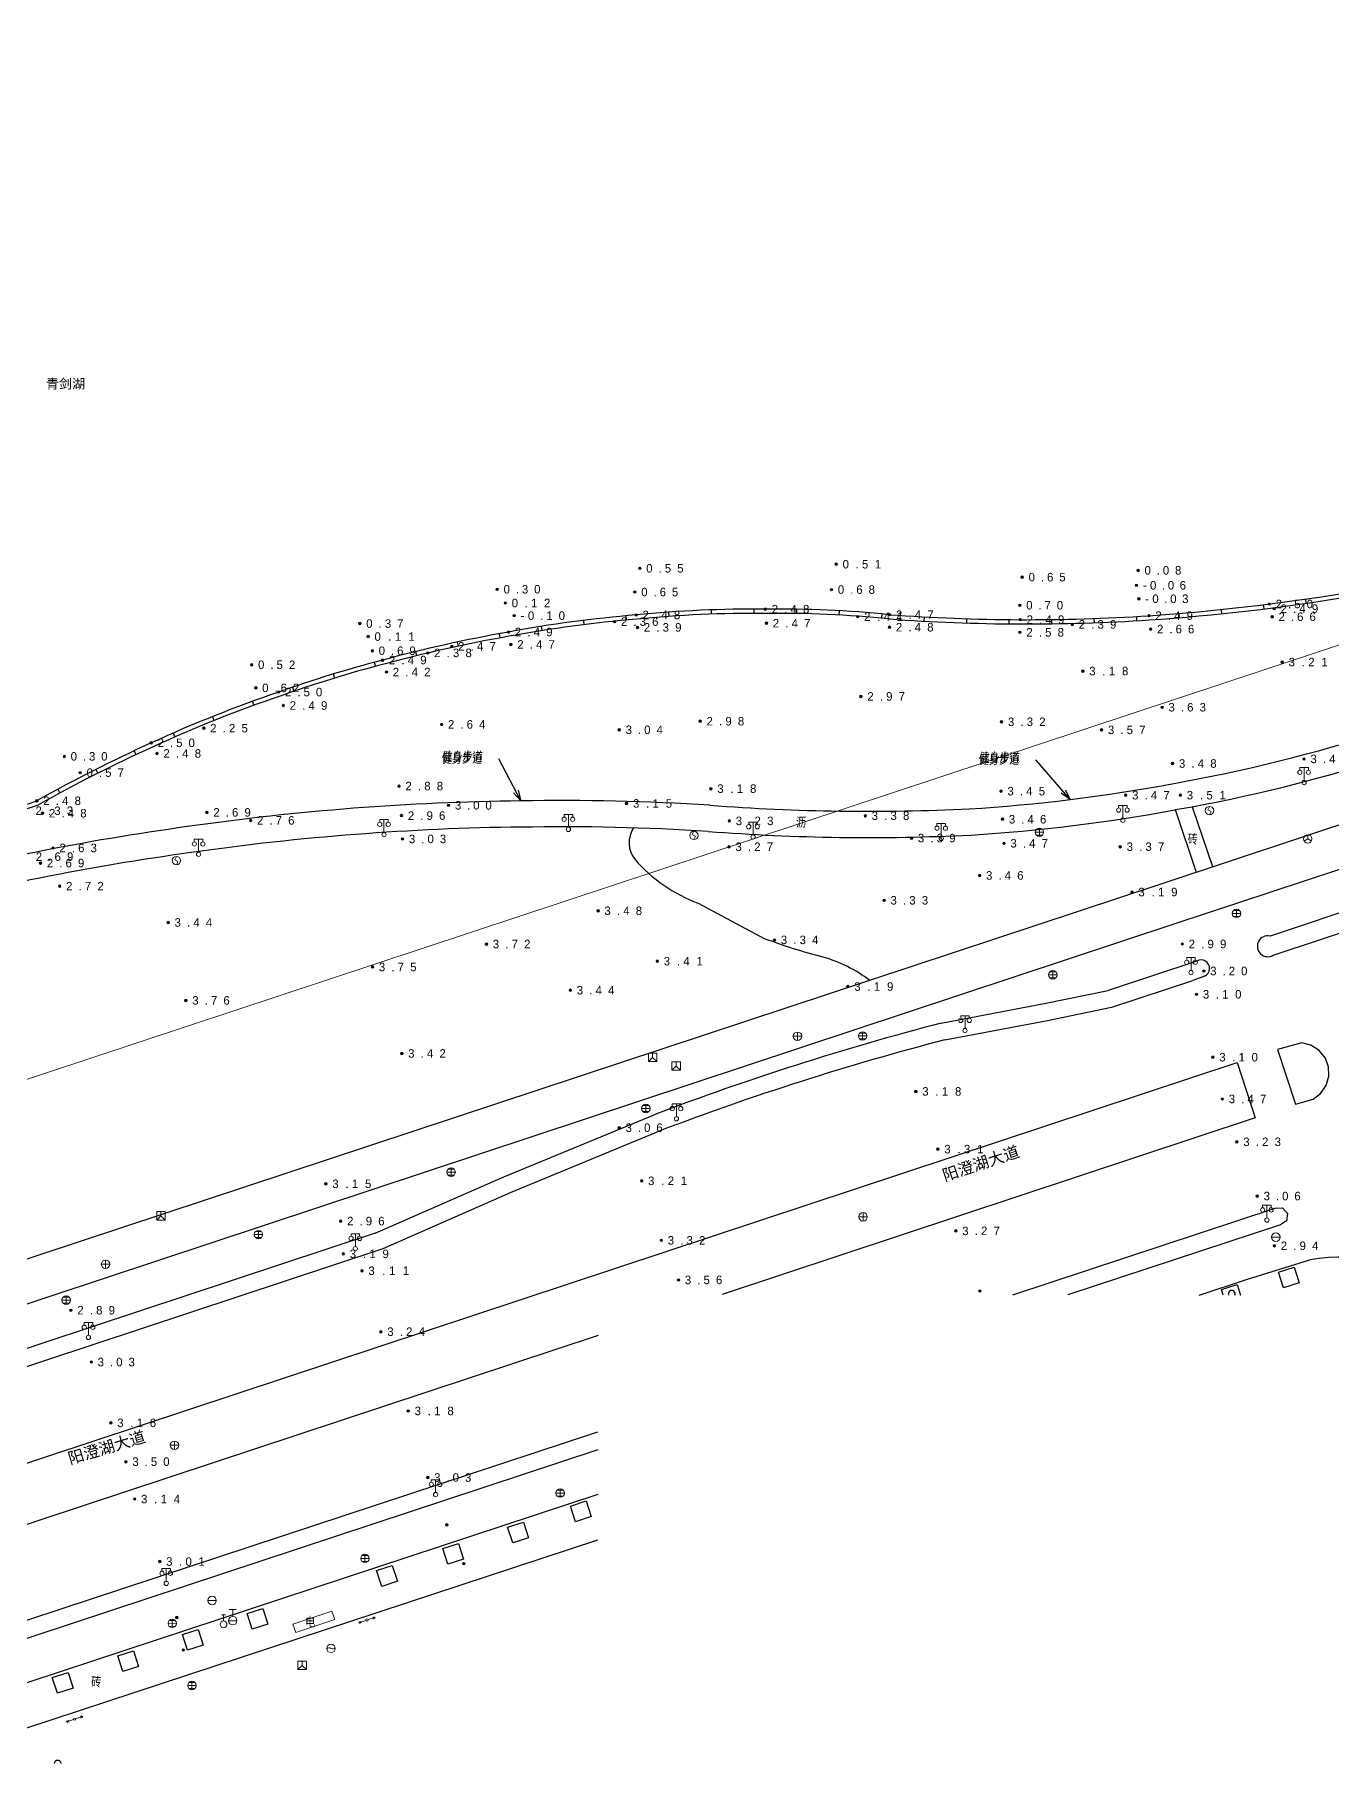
# Model space of a CAD drawing. Header units: metres. Extents: x 342272 to 345188, y 671156 to 672490.
# Drawn here: x 343810.1 to 343962.3, y 671226.1 to 671429.2 of the extents above; entities that cross this region are included whole.
import ezdxf

# ---------------------------------------------------------------- set-up
doc = ezdxf.new("R2010")
doc.units = ezdxf.units.M
doc.header["$LTSCALE"] = 0.5
doc.header["$MEASUREMENT"] = 0
doc.layers.add('00-地形', color=251, linetype='Continuous')
doc.layers.add('00-现状标高', color=2, linetype='Continuous', lineweight=0, plot=False)
doc.layers.add('地块线', color=7, linetype='Continuous', lineweight=0, plot=False)
for name, color, linetype, lineweight in [('公共设施纪念物', 8, 'Continuous', 0), ('控制点', 7, 'Continuous', 0), ('通讯及其他管线设施', 252, 'Continuous', 0)]:
    doc.layers.add(name, color=color, linetype=linetype, lineweight=lineweight)
doc.styles.add('中等线体3.5', font='simhei.ttf', dxfattribs={"height": 2.75})
doc.styles.add('左斜等线体4.0', font='', dxfattribs={"height": 2.25})
doc.styles.add('正等线体2.0', font='MCS_Chinese1.shx', dxfattribs={"height": 2, "bigfont": 'MCS_Chinese1big.shx'})
doc.styles.add('正等线体2.4', font='MCS_Chinese1.shx', dxfattribs={"height": 2.4, "bigfont": 'MCS_Chinese1big.shx'})
doc.styles.add('细等线体2.5', font='MCS_Chinese1.shx', dxfattribs={"height": 2.5, "bigfont": 'MCS_Chinese1big.shx'})
doc.styles.get('左斜等线体4.0').set_extended_font_data('黑体', italic=True)

# ---------------------------------------------------------------- blocks, each defined once
blk = doc.blocks.new('174201')
at = {"layer": '通讯及其他管线设施', "linetype": 'Continuous', "lineweight": 0}
for p, q in [((-1, 0), (1, 0)), ((-0.7, 0.7), (0.7, 0.7)), ((0, -1), (0, 1)), ((-0.7, -0.7), (0.7, -0.7))]:
    blk.add_line(p, q, dxfattribs=at)
blk.add_circle((0, 0), 1, dxfattribs=at)
blk = doc.blocks.new('155210_1')
at = {"layer": '公共设施纪念物', "lineweight": 0}
for p, q in [((-1, 2.9), (-1, 3.5)), ((-1, 3.5), (1, 3.5)), ((0, 0.5), (0, 3.5)), ((1, 3.5), (1, 2.9))]:
    blk.add_line(p, q, dxfattribs=at)
for centre in [(-1, 2.4), (0, 0), (1, 2.4)]:
    blk.add_circle(centre, 0.5, dxfattribs=at)
blk = doc.blocks.new('174400')
at = {"layer": '通讯及其他管线设施', "lineweight": 0}
blk.add_circle((0, 0), 1, dxfattribs=at)
for centre, start, end in [((-0.43, -0.55), 52.0967, 144.3058), ((0.43, 0.55), 232.0967, 324.3058)]:
    blk.add_arc(centre, 0.694, start, end, dxfattribs=at)
blk = doc.blocks.new('174700')
at = {"layer": '通讯及其他管线设施', "linetype": 'Continuous', "lineweight": 0}
for p, q in [((0, 1), (-0.38, 0.18)), ((-0.38, 0.18), (0.38, -0.18)), ((0, -1), (0.38, -0.18))]:
    blk.add_line(p, q, dxfattribs=at)
blk.add_circle((0, 0), 1, dxfattribs=at)
blk = doc.blocks.new('174601')
at = {"layer": '通讯及其他管线设施', "lineweight": 0}
for q in [(-0.87, -0.5), (0, 1), (0.87, -0.5)]:
    blk.add_line((0, 0), q, dxfattribs=at)
blk.add_circle((0, 0), 1, dxfattribs=at)
blk = doc.blocks.new('175200')
at = {"layer": '通讯及其他管线设施', "lineweight": 0}
for p, q in [((-1, 0), (1, 0)), ((-0.8, 2.6), (0.8, 2.6)), ((0, 1), (0, 2.6))]:
    blk.add_line(p, q, dxfattribs=at)
blk.add_circle((0, 0), 1, dxfattribs=at)
blk = doc.blocks.new('174100')
at = {"layer": '通讯及其他管线设施', "lineweight": 0}
blk.add_line((-1, 0), (1, 0), dxfattribs=at)
blk.add_circle((0, 0), 1, dxfattribs=at)
blk = doc.blocks.new('175300')
at = {"layer": '通讯及其他管线设施', "lineweight": 0}
for p, q in [((-0.5, 2.2), (0.5, 2.2)), ((0, 0.8), (0, 2.2))]:
    blk.add_line(p, q, dxfattribs=at)
blk.add_circle((0, 0), 0.8, dxfattribs=at)
blk = doc.blocks.new('174200')
at = {"layer": '通讯及其他管线设施', "lineweight": 0}
for p, q in [((-1, 0), (1, 0)), ((0, 1), (0, -1))]:
    blk.add_line(p, q, dxfattribs=at)
blk.add_circle((0, 0), 1, dxfattribs=at)
blk = doc.blocks.new('174602')
at = {"layer": '通讯及其他管线设施', "lineweight": 0}
for p, q in [((-1, 1), (-1, -1)), ((1, 1), (-1, 1)), ((-1, -1), (0, 0)), ((0, 0), (0, 1)), ((0, 0), (1, -1)), ((1, -1), (1, 1)), ((-1, -1), (1, -1))]:
    blk.add_line(p, q, dxfattribs=at)
blk = doc.blocks.new('213400_1')
at = {"layer": '00-现状标高', "linetype": 'Continuous', "lineweight": 0}
h = blk.add_hatch(color=256, dxfattribs=at)
edge = h.paths.add_edge_path()
edge.add_arc((0, 0), 0.3, 0, 360)
blk.add_circle((0, 0), 0.3, dxfattribs=at)

msp = doc.modelspace()

# ---------------------------------------------------------------- hatches: boundary and pattern name
at = {"layer": '00-现状标高', "lineweight": 0}
h = msp.add_hatch(color=256, dxfattribs=at)
edge = h.paths.add_edge_path()
edge.add_arc((343858.45, 671254.15), 0.15, 0, 360)
h = msp.add_hatch(color=256, dxfattribs=at)
edge = h.paths.add_edge_path()
edge.add_arc((343860.45, 671249.59), 0.15, 0, 360)
h = msp.add_hatch(color=256, dxfattribs=at)
edge = h.paths.add_edge_path()
edge.add_arc((343826.76, 671243.26), 0.15, 0, 360)
h = msp.add_hatch(color=256, dxfattribs=at)
edge = h.paths.add_edge_path()
edge.add_arc((343827.52, 671239.44), 0.15, 0, 360)

# ---------------------------------------------------------------- linework, layer by layer
at = {"layer": '00-地形', "lineweight": -3}
for p, q in [((344243.75, 671429.2), (343942.43, 671329.45)), ((344198.07, 671408.78), (343943.95, 671324.73)), ((343959.28, 671362.88), (343959.35, 671362.39)), ((343879.49, 671360.92), (343879.53, 671360.42)), ((343880.69, 671361.02), (343880.68, 671361.02)), ((343884.48, 671361.35), (343884.52, 671360.85)), ((343889.49, 671361.62), (343889.51, 671361.12)), ((343894.51, 671361.71), (343894.51, 671361.21)), ((343895.86, 671361.7), (343895.85, 671361.7)), ((343899.51, 671361.7), (343899.51, 671361.2)), ((343904.53, 671361.53), (343904.5, 671361.03)), ((343909.54, 671361.15), (343909.49, 671360.65)), ((343910.44, 671361.06), (343910.43, 671361.06)), ((343914.5, 671360.8), (343914.48, 671360.3)), ((343939.43, 671360.85), (343939.46, 671360.35)), ((343940.91, 671360.94), (343940.91, 671360.94)), ((343944.41, 671361.2), (343944.45, 671360.7)), ((343949.38, 671361.66), (343949.43, 671361.16)), ((343954.33, 671362.22), (343954.4, 671361.73)), ((343864.6, 671358.82), (343864.69, 671358.33)), ((343865.7, 671359.02), (343865.69, 671359.02)), ((343869.54, 671359.67), (343869.61, 671359.18)), ((343874.5, 671360.38), (343874.56, 671359.88)), ((343919.49, 671360.58), (343919.47, 671360.08)), ((343924.47, 671360.48), (343924.47, 671359.98)), ((343929.46, 671360.49), (343929.47, 671359.99)), ((343934.45, 671360.61), (343934.47, 671360.11)), ((343854.79, 671356.72), (343854.91, 671356.24)), ((343859.68, 671357.84), (343859.78, 671357.35)), ((343849.94, 671355.47), (343850.07, 671354.98)), ((343850.92, 671355.73), (343850.92, 671355.72)), ((343845.11, 671354.09), (343845.26, 671353.61)), ((343835.62, 671350.88), (343835.79, 671350.41)), ((343838.72, 671351.97), (343838.71, 671351.97)), ((343840.34, 671352.54), (343840.5, 671352.07)), ((343830.93, 671349.09), (343831.12, 671348.62)), ((343826.31, 671347.14), (343826.51, 671346.69)), ((343821.75, 671345.07), (343821.96, 671344.61)), ((343823.75, 671346), (343823.75, 671346)), ((343817.24, 671342.87), (343817.46, 671342.42)), ((343867.14, 671339.18), (343864.57, 671344.12)), ((343931.65, 671339.34), (343927.63, 671344.01)), ((343812.79, 671340.55), (343813.03, 671340.11)), ((343866.84, 671340.44), (343867.14, 671339.18)), ((343931.07, 671340.49), (343931.65, 671339.34)), ((343943.4, 671341.15), (343943.41, 671341.15)), ((343943.41, 671341.15), (343943.42, 671341.15)), ((343810.32, 671339.19), (343810.25, 671339.16)), ((343867.14, 671339.18), (343866.28, 671340.15)), ((343867.14, 671339.18), (343867.14, 671339.18)), ((343867.14, 671339.18), (343867.14, 671339.18)), ((343889.36, 671338.67), (343889.38, 671338.67)), ((343889.38, 671338.67), (343889.4, 671338.67)), ((343931.65, 671339.34), (343930.6, 671340.09)), ((343943.99, 671338.18), (343946, 671338.49)), ((343946, 671338.49), (343948.36, 671331.46)), ((343919.81, 671338.25), (343919.82, 671338.25)), ((343919.82, 671338.25), (343919.82, 671338.25)), ((343943.96, 671338.12), (343943.96, 671338.12)), ((343943.96, 671338.12), (343943.96, 671338.12)), ((343943.99, 671338.18), (343946.44, 671330.83)), ((343996.66, 671337.18), (343955.13, 671323.31)), ((343827.99, 671336.16), (343827.99, 671336.16)), ((343827.99, 671336.16), (343827.99, 671336.16)), ((343827.99, 671336.16), (343827.99, 671336.16)), ((343867.18, 671336.1), (343867.18, 671336.1)), ((343867.18, 671336.1), (343867.19, 671336.1)), ((343889.16, 671335.6), (343889.16, 671335.6)), ((343889.16, 671335.6), (343889.16, 671335.6)), ((343919.98, 671335.18), (343919.98, 671335.18)), ((343919.98, 671335.18), (343919.99, 671335.18)), ((343955.5, 671321.06), (343997.73, 671335.14)), ((343828.41, 671333.11), (343828.42, 671333.11)), ((343828.42, 671333.11), (343828.42, 671333.11)), ((343942.43, 671329.45), (343777.48, 671274.89)), ((343887.96, 671327.17), (343895.71, 671323.03)), ((343943.95, 671324.73), (343779.55, 671270.3)), ((343946.53, 671320.36), (343936.11, 671316.9)), ((343936.57, 671314.95), (343946.07, 671318.1)), ((343947.45, 671318.61), (343946.07, 671318.1)), ((343928.62, 671315.37), (343936.11, 671316.9)), ((343916.52, 671313.08), (343928.62, 671315.37)), ((343929.01, 671313.4), (343936.51, 671314.94)), ((343916.96, 671311.13), (343929.01, 671313.4)), ((343958.87, 671310.75), (343956.02, 671309.99)), ((343956.02, 671309.99), (343958.11, 671303.55)), ((343959.93, 671310.49), (343958.87, 671310.75)), ((343960.91, 671309.87), (343959.93, 671310.49)), ((343792.96, 671256.06), (343951.26, 671308.44)), ((343951.26, 671308.44), (343953.4, 671301.95)), ((343961.63, 671308.97), (343960.91, 671309.87)), ((343962.01, 671307.95), (343961.63, 671308.97)), ((343962.05, 671306.85), (343962.01, 671307.95)), ((343961.73, 671305.75), (343962.05, 671306.85)), ((343958.11, 671303.55), (343960.18, 671304.15)), ((343960.18, 671304.15), (343961.06, 671304.8)), ((343961.06, 671304.8), (343961.73, 671305.75)), ((343865.16, 671295.01), (343882.81, 671302.32)), ((343953.4, 671301.95), (343890.79, 671281.22)), ((343865.95, 671293.17), (343883.55, 671300.46)), ((343850.04, 671288.4), (343865.16, 671295.01)), ((343850.97, 671286.6), (343865.95, 671293.17)), ((343924.92, 671281.16), (343955.73, 671291.33)), ((343955.73, 671291.33), (343956.6, 671291.37)), ((343957.08, 671289.87), (343956.36, 671289.39)), ((343956.6, 671291.37), (343957.19, 671290.73)), ((343957.19, 671290.73), (343957.08, 671289.87)), ((343850.04, 671288.4), (343781.84, 671265.81)), ((343956.36, 671289.39), (343931.38, 671281.15)), ((343781.93, 671263.74), (343850.97, 671286.6)), ((343952.48, 671283.01), (343959.81, 671285.26)), ((343956.11, 671283.81), (343957.95, 671284.41)), ((343956.7, 671281.97), (343956.11, 671283.81)), ((343957.95, 671284.41), (343958.55, 671282.56)), ((343946.82, 671281.12), (343952.48, 671283.01)), ((343949.42, 671281.8), (343951.27, 671282.39)), ((343949.64, 671281.12), (343949.42, 671281.8)), ((343951.27, 671282.39), (343951.68, 671281.11)), ((343958.55, 671282.56), (343956.7, 671281.97)), ((343876.22, 671276.4), (343794.17, 671249.24)), ((343779.29, 671233.09), (343876.2, 671265.08)), ((343876.2, 671262.94), (343779.85, 671231.13)), ((343876.19, 671257.71), (343781.2, 671226.39)), ((343872.98, 671256.36), (343874.83, 671256.96)), ((343873.57, 671254.51), (343872.98, 671256.36)), ((343875.42, 671255.11), (343873.57, 671254.51)), ((343874.83, 671256.96), (343875.42, 671255.11)), ((343865.6, 671253.89), (343867.45, 671254.48)), ((343866.2, 671252.04), (343865.6, 671253.89)), ((343867.45, 671254.48), (343868.05, 671252.63)), ((343796.52, 671226.15), (343876.18, 671252.38)), ((343857.99, 671251.36), (343859.84, 671251.95)), ((343858.59, 671249.51), (343857.99, 671251.36)), ((343859.84, 671251.95), (343860.43, 671250.1)), ((343868.05, 671252.63), (343866.2, 671252.04)), ((343850.22, 671248.77), (343852.06, 671249.37)), ((343852.06, 671249.37), (343852.66, 671247.52)), ((343860.43, 671250.1), (343858.59, 671249.51)), ((343850.81, 671246.92), (343850.22, 671248.77)), ((343852.66, 671247.52), (343850.81, 671246.92)), ((343835.01, 671243.74), (343836.86, 671244.33)), ((343835.61, 671241.89), (343835.01, 671243.74)), ((343836.86, 671244.33), (343837.45, 671242.49)), ((343827.41, 671241.27), (343829.26, 671241.87)), ((343828.01, 671239.43), (343827.41, 671241.27)), ((343829.26, 671241.87), (343829.86, 671240.02)), ((343837.45, 671242.49), (343835.61, 671241.89)), ((343819.82, 671238.76), (343821.67, 671239.36)), ((343821.67, 671239.36), (343822.27, 671237.51)), ((343829.86, 671240.02), (343828.01, 671239.43)), ((343820.42, 671236.92), (343819.82, 671238.76)), ((343822.27, 671237.51), (343820.42, 671236.92)), ((343812.13, 671236.21), (343813.98, 671236.81)), ((343812.73, 671234.36), (343812.13, 671236.21)), ((343814.58, 671234.96), (343812.73, 671234.36)), ((343813.98, 671236.81), (343814.58, 671234.96))]:
    msp.add_line(p, q, dxfattribs=at)
for centre, radius, start, end in [((343924.39, 671604.37), 243.99, 273.8812, 279.3588), ((343924.39, 671604.37), 244.49, 273.8812, 279.3588), ((343893.75, 671206.46), 155.12, 94.8284, 100.4186), ((343894.53, 671221.62), 140.09, 89.4559, 95.6748), ((343894.53, 671221.62), 139.59, 89.4559, 95.6748), ((343897.67, 671237.71), 124, 84.0859, 90.8376), ((343897.67, 671237.71), 123.5, 84.0859, 90.8376), ((343926.54, 671582.3), 221.83, 265.8347, 273.7145), ((343895.32, 671191.2), 170.41, 100.0089, 105.1024), ((343893.75, 671206.46), 154.62, 94.8284, 100.4186), ((343926.54, 671582.3), 222.33, 265.8347, 273.7145), ((343895.32, 671191.2), 169.91, 100.0089, 105.1024), ((343909.44, 671532.74), 194.57, 280.0592, 295.4819), ((343887.11, 671216.47), 143.88, 104.5678, 109.6576), ((343887.11, 671216.47), 143.38, 104.5678, 109.6576), ((343909.44, 671532.74), 197.65, 280.6608, 294.8824), ((343889.1, 671204.02), 156.29, 108.8048, 114.7134), ((343889.1, 671204.02), 155.79, 108.8048, 114.7134), ((343900.47, 671177.72), 184.94, 114.5083, 119.1982), ((343900.47, 671177.72), 184.44, 114.5083, 119.1982), ((343907.78, 671533.59), 195.71, 273.5273, 280.4874), ((343802.84, 671359.1), 21.76, 250.0284, 290.5998), ((343802.84, 671359.1), 21.26, 250.0284, 290.5998), ((343870.8, 671036.62), 302.59, 90.6944, 98.1345), ((343872.03, 671067.98), 271.24, 86.3366, 91.0331), ((343907.94, 671580.34), 242.38, 265.6112, 272.8074), ((343907.78, 671533.6), 198.8, 273.5218, 280.487), ((343868.72, 671040.2), 298.75, 97.8362, 104.8063), ((343870.8, 671036.62), 299.51, 90.6929, 98.1357), ((343872.03, 671067.97), 268.17, 86.3373, 91.0346), ((343882.97, 671334.27), 3.11, 145.8362, 219.2), ((343907.94, 671580.34), 245.46, 265.6118, 272.8106), ((343868.72, 671040.2), 295.67, 97.8349, 104.8101), ((343894.34, 671344.26), 18.24, 220.9603, 249.5328), ((343921.88, 671393.56), 75.22, 249.6444, 255.1569), ((343954.87, 671322.11), 1.23, 77.8131, 300.9043), ((343897.91, 671304.5), 17.01, 53.0904, 73.956), ((343947.04, 671319.51), 0.988, 294.2913, 120.8662), ((343998.78, 670997.21), 326.41, 104.5975, 110.8116), ((343998.78, 670997.21), 324.4, 104.6096, 110.8064), ((343963.51, 671265.47), 20.13, 50.7881, 100.5938), ((343950.63, 671281.28), 0.4, 335.2527, 204.5401), ((343812.76, 671226.08), 0.4, 5.4198, 174.373)]:
    msp.add_arc(centre, radius, start, end, dxfattribs=at)
at = {"layer": '00-现状标高', "lineweight": 0}
for centre in [(343858.45, 671254.15), (343860.45, 671249.59), (343826.76, 671243.26), (343827.52, 671239.44)]:
    msp.add_circle(centre, 0.15, dxfattribs=at)
at = {"layer": '地块线', "lineweight": 0}
msp.add_line((343776.94, 671295.82), (343966.51, 671358.56), dxfattribs=at)
at = {"layer": '通讯及其他管线设施', "lineweight": 0}
for p, q in [((343871.26, 671257.88), (343872.26, 671257.88)), ((343871.41, 671258.23), (343872.11, 671258.23)), ((343871.41, 671257.53), (343872.11, 671257.53)), ((343871.76, 671257.38), (343871.76, 671258.38)), ((343848.35, 671250.21), (343849.35, 671250.21)), ((343848.5, 671250.56), (343849.2, 671250.56)), ((343848.5, 671249.86), (343849.2, 671249.86)), ((343848.85, 671249.71), (343848.85, 671250.71)), ((343830.39, 671245.25), (343831.39, 671245.25)), ((343825.87, 671242.93), (343826.57, 671242.92)), ((343826.22, 671242.07), (343826.22, 671243.07)), ((343848.96, 671242.93), (343848.13, 671242.64)), ((343849.19, 671243.01), (343850.03, 671243.28)), ((343849.72, 671243.31), (343849.88, 671243.23)), ((343849.88, 671243.23), (343849.8, 671243.07)), ((343849.87, 671243.36), (343850.03, 671243.28)), ((343850.03, 671243.28), (343849.95, 671243.12)), ((343825.72, 671242.58), (343826.72, 671242.57)), ((343825.87, 671242.23), (343826.57, 671242.22)), ((343848.13, 671242.64), (343848.21, 671242.8)), ((343848.29, 671242.57), (343848.13, 671242.64)), ((343848.27, 671242.69), (343848.35, 671242.85)), ((343848.43, 671242.62), (343848.27, 671242.69)), ((343828.03, 671235.28), (343829.03, 671235.28)), ((343828.18, 671235.63), (343828.88, 671235.63)), ((343828.18, 671234.93), (343828.88, 671234.93)), ((343828.53, 671234.78), (343828.53, 671235.78)), ((343814.63, 671231.29), (343813.8, 671231.02)), ((343813.8, 671231.02), (343813.88, 671231.17)), ((343813.96, 671230.94), (343813.8, 671231.02)), ((343813.95, 671231.06), (343814.03, 671231.22)), ((343814.11, 671230.98), (343813.95, 671231.06)), ((343814.87, 671231.37), (343815.7, 671231.65)), ((343815.39, 671231.68), (343815.55, 671231.6)), ((343815.55, 671231.6), (343815.47, 671231.45)), ((343815.54, 671231.73), (343815.7, 671231.65)), ((343815.7, 671231.65), (343815.62, 671231.49))]:
    msp.add_line(p, q, dxfattribs=at)
at = {"layer": '通讯及其他管线设施', "lineweight": 0, "flags": 128}
msp.add_lwpolyline([(343840.39, 671242.49), (343844.97, 671244.01), (343845.3, 671243.02), (343840.72, 671241.49), (343840.39, 671242.49)], dxfattribs=at)
at = {"layer": '通讯及其他管线设施', "lineweight": 0}
for centre, radius in [((343871.76, 671257.88), 0.5), ((343848.85, 671250.21), 0.5), ((343830.89, 671245.25), 0.5), ((343826.22, 671242.57), 0.5), ((343849.08, 671242.97), 0.125), ((343828.53, 671235.28), 0.5), ((343814.75, 671231.33), 0.125)]:
    msp.add_circle(centre, radius, dxfattribs=at)

# ---------------------------------------------------------------- block references
at = {"layer": '00-现状标高', "lineweight": 0, "xscale": 0.5, "yscale": 0.5, "zscale": 0.5}
for p in [(343904.19, 671366.98), (343881.13, 671366.5), (343926.03, 671365.46), (343939.64, 671366.26), (343864.38, 671364.04), (343880.54, 671363.72), (343903.63, 671364), (343939.45, 671364.51), (343939.72, 671362.93), (343865.33, 671362.43), (343866.37, 671360.94), (343880.69, 671361.02), (343895.86, 671361.7), (343906.71, 671360.83), (343910.45, 671361.06), (343925.75, 671362.16), (343940.91, 671360.94), (343955.05, 671362.31), (343955.38, 671360.81), (343955.61, 671361.76), (343848.25, 671360.02), (343865.7, 671359.02), (343878.16, 671360.24), (343880.85, 671359.56), (343895.99, 671360.06), (343910.44, 671359.58), (343925.76, 671358.99), (343925.8, 671360.47), (343931.91, 671359.91), (343941.11, 671359.36), (343849.22, 671358.49), (343849.71, 671356.81), (343856.22, 671356.56), (343859.04, 671357.34), (343865.98, 671357.56), (343835.54, 671355.17), (343850.91, 671355.72), (343956.56, 671355.49), (343836.03, 671352.46), (343851.37, 671354.32), (343933.15, 671354.43), (343838.71, 671351.97), (343907.09, 671351.45), (343839.26, 671350.38), (343888.21, 671348.54), (343923.6, 671348.47), (343942.45, 671350.18), (343829.92, 671347.72), (343857.85, 671348.16), (343878.71, 671347.53), (343935.34, 671347.52), (343813.54, 671344.41), (343823.75, 671346), (343824.43, 671344.75), (343815.41, 671342.5), (343943.68, 671343.57), (343959.12, 671344.11), (343852.85, 671340.92), (343889.47, 671340.61), (343923.54, 671340.33), (343810.32, 671339.19), (343858.66, 671338.66), (343879.57, 671338.88), (343938.18, 671339.85), (343944.6, 671339.85), (343810.99, 671337.73), (343830.29, 671337.83), (343835.42, 671336.89), (343853.14, 671337.46), (343891.64, 671336.83), (343907.6, 671337.44), (343923.71, 671337.03), (343853.26, 671334.71), (343913.03, 671334.81), (343923.89, 671334.2), (343812.22, 671333.65), (343891.6, 671333.79), (343937.54, 671333.8), (343810.74, 671331.88), (343921.03, 671330.42), (343813, 671329.18), (343938.92, 671328.47), (343876.22, 671326.27), (343909.81, 671327.5), (343825.74, 671324.9), (343863.11, 671322.36), (343896.93, 671322.85), (343944.83, 671322.37), (343883.18, 671320.35), (343849.73, 671319.68), (343947.35, 671319.2), (343872.97, 671316.94), (343905.56, 671317.37), (343946.49, 671316.46), (343827.82, 671315.74), (343853.17, 671309.51), (343948.42, 671309.07), (343913.54, 671305.05), (343949.53, 671304.17), (343878.71, 671300.79), (343916.13, 671298.27), (343951.24, 671299.13), (343844.26, 671294.2), (343881.34, 671294.56), (343953.63, 671292.76), (343846, 671289.82), (343883.65, 671287.57), (343918.23, 671288.67), (343846.31, 671285.97), (343955.64, 671286.92), (343848.5, 671283.99), (343885.66, 671282.91), (343921.04, 671281.62), (343814.32, 671279.35), (343850.72, 671276.83), (343816.71, 671273.27), (343853.93, 671267.52), (343819.01, 671266.12), (343820.78, 671261.56), (343856.22, 671259.7), (343821.8, 671257.18), (343824.75, 671249.84)]:
    msp.add_blockref('213400_1', p, dxfattribs=at)
at = {"layer": '公共设施纪念物', "lineweight": 0, "xscale": 0.5, "yscale": 0.5, "zscale": 0.5}
for p in [(343959.13, 671341.34), (343937.85, 671336.91), (343851.08, 671335.23), (343872.74, 671335.83), (343894.42, 671334.95), (343916.52, 671334.78), (343829.31, 671332.92), (343945.85, 671319.02), (343919.31, 671312.2), (343885.43, 671301.84), (343954.76, 671289.94), (343847.72, 671286.59), (343816.38, 671276.16), (343857.14, 671257.7), (343825.51, 671247.26)]:
    msp.add_blockref('155210_1', p, dxfattribs=at)
at = {"layer": '通讯及其他管线设施', "lineweight": 0, "xscale": 0.5, "yscale": 0.5, "zscale": 0.5}
for name, p in [('174700', (343948.03, 671338.04)), ('174700', (343887.48, 671335.13)), ('174201', (343928.04, 671335.5)), ('174601', (343959.55, 671334.71)), ('174700', (343826.7, 671332.17)), ('174201', (343951.2, 671325.97)), ('174201', (343929.63, 671318.76)), ('174200', (343899.63, 671311.53)), ('174201', (343907.29, 671311.57)), ('174602', (343882.63, 671309.06)), ('174602', (343885.4, 671308.04)), ('174201', (343881.82, 671303.05)), ('174201', (343858.96, 671295.58)), ('174602', (343824.89, 671290.44)), ('174200', (343907.34, 671290.32)), ('174201', (343836.33, 671288.24)), ('174100', (343955.81, 671287.93)), ('174200', (343818.39, 671284.75)), ('174201', (343813.75, 671280.54)), ('174200', (343826.48, 671263.49)), ('175300', (343832.24, 671242.46)), ('175200', (343833.32, 671242.89)), ('174400', (343844.86, 671239.64)), ('174602', (343841.47, 671237.64))]:
    msp.add_blockref(name, p, dxfattribs=at)

# ---------------------------------------------------------------- texts
at = {"layer": '00-地形', "lineweight": -3, "style": '左斜等线体4.0', "oblique": 345}
msp.add_text('青剑湖', height=1.125, dxfattribs=at).set_placement((343811.38, 671387.62))
at = {"layer": '00-地形', "lineweight": -3, "style": '细等线体2.5'}
for s, p in [('健身步道', (343857.86, 671343.53)), ('健身步道', (343857.95, 671343.73)), ('健身步道', (343920.93, 671343.41)), ('健身步道', (343921.01, 671343.62)), ('沥', (343899.48, 671336.02)), ('砖', (343945.46, 671334.04)), ('电', (343841.82, 671242.09)), ('砖', (343816.7, 671235.05))]:
    msp.add_text(s, height=1.25, dxfattribs=at).set_placement(p)
at = {"layer": '00-地形', "lineweight": -3, "style": '中等线体3.5'}
for rotation, p in [(18.41, (343916.93, 671294.48)), (16.76, (343814.22, 671261.23))]:
    msp.add_text('阳澄湖大道', height=1.375, rotation=rotation, dxfattribs=at).set_placement(p)
at = {"layer": '00-现状标高', "lineweight": 0, "char_height": 1, "attachment_point": 4, "line_spacing_factor": 0.722892, "style": '正等线体2.0'}
for s, insert in [('\\T1.952;0.55', (343881.88, 671366.5)), ('\\T2.037;0.51', (343904.94, 671366.98)), ('\\T1.940;0.65', (343926.78, 671365.46)), ('\\T1.875;-0.06', (343940.2, 671364.5)), ('\\T1.927;0.08', (343940.39, 671366.26)), ('\\T1.927;0.30', (343865.13, 671364.04)), ('\\T2.037;0.12', (343866.08, 671362.42)), ('\\T1.940;0.65', (343881.29, 671363.71)), ('\\T1.940;0.68', (343904.38, 671364)), ('\\T1.884;-0.03', (343940.47, 671362.92)), ('\\T1.952;2.50', (343955.8, 671362.31)), ('\\T1.941;-0.10', (343867.12, 671360.94)), ('\\T1.966;2.36', (343878.91, 671360.24)), ('\\T1.979;2.48', (343881.44, 671361.02)), ('\\T1.979;2.48', (343896.61, 671361.7)), ('\\T2.069;2.41', (343907.46, 671360.83)), ('\\T1.979;2.47', (343911.2, 671361.05)), ('\\T1.927;0.70', (343926.5, 671362.16)), ('\\T1.979;2.49', (343926.55, 671360.47)), ('\\T1.979;2.49', (343941.66, 671360.94)), ('\\T1.952;2.66', (343956.13, 671360.81)), ('\\T1.979;2.49', (343956.36, 671361.76)), ('\\T1.952;0.37', (343849, 671360.01)), ('\\T2.138;0.11', (343849.97, 671358.48)), ('\\T1.979;2.49', (343866.45, 671359.02)), ('\\T1.979;2.39', (343881.6, 671359.56)), ('\\T1.979;2.47', (343896.74, 671360.06)), ('\\T1.979;2.48', (343911.19, 671359.58)), ('\\T1.979;2.58', (343926.51, 671358.98)), ('\\T1.979;2.39', (343932.66, 671359.91)), ('\\T1.952;2.66', (343941.86, 671359.36)), ('\\T1.940;0.69', (343850.46, 671356.81)), ('\\T1.979;2.38', (343856.97, 671356.56)), ('\\T1.979;2.47', (343859.79, 671357.34)), ('\\T1.979;2.47', (343866.73, 671357.56)), ('\\T1.952;0.52', (343836.29, 671355.17)), ('\\T1.979;2.49', (343851.66, 671355.72)), ('\\T1.979;2.42', (343852.12, 671354.32)), ('\\T2.069;3.18', (343933.9, 671354.43)), ('\\T2.069;3.21', (343957.31, 671355.48)), ('\\T1.940;0.62', (343836.78, 671352.45)), ('\\T1.952;2.50', (343839.46, 671351.96)), ('\\T1.979;2.49', (343840.01, 671350.38)), ('\\T1.979;2.97', (343907.84, 671351.45)), ('\\T1.966;3.63', (343943.2, 671350.18)), ('\\T1.966;2.64', (343858.6, 671348.16)), ('\\T1.979;2.98', (343888.96, 671348.54)), ('\\T1.979;3.32', (343924.35, 671348.47)), ('\\T1.952;2.50', (343824.5, 671346)), ('\\T1.979;2.25', (343830.67, 671347.72)), ('\\T1.952;3.04', (343879.46, 671347.53)), ('\\T1.979;3.57', (343936.09, 671347.52)), ('\\T1.927;0.30', (343814.29, 671344.41)), ('\\T1.979;2.48', (343825.18, 671344.75)), ('\\T1.979;3.47', (343959.87, 671344.11)), ('\\T1.952;0.57', (343816.16, 671342.5)), ('\\T1.979;3.48', (343944.43, 671343.57)), ('\\T1.979;2.88', (343853.6, 671340.92)), ('\\T2.069;3.18', (343890.22, 671340.61)), ('\\T1.979;3.45', (343924.29, 671340.32)), ('\\T1.979;2.33', (343810.16, 671338.02)), ('\\T1.979;2.48', (343811.07, 671339.19)), ('\\T1.966;2.69', (343831.04, 671337.83)), ('\\T1.927;3.00', (343859.41, 671338.66)), ('\\T2.069;3.15', (343880.32, 671338.88)), ('\\T1.979;3.47', (343938.93, 671339.85)), ('\\T2.069;3.51', (343945.35, 671339.85)), ('\\T1.979;2.48', (343811.74, 671337.73)), ('\\T1.966;2.76', (343836.17, 671336.89)), ('\\T1.966;2.96', (343853.89, 671337.45)), ('\\T1.979;3.23', (343892.39, 671336.83)), ('\\T1.979;3.38', (343908.35, 671337.44)), ('\\T1.966;3.46', (343924.46, 671337.02)), ('\\T1.952;3.03', (343854.01, 671334.71)), ('\\T1.979;3.27', (343892.35, 671333.79)), ('\\T1.979;3.39', (343913.78, 671334.81)), ('\\T1.979;3.47', (343924.64, 671334.2)), ('\\T1.979;3.37', (343938.29, 671333.8)), ('\\T1.966;2.69', (343810.2, 671332.63)), ('\\T1.966;2.69', (343811.49, 671331.88)), ('\\T1.966;2.63', (343812.97, 671333.65)), ('\\T1.966;3.46', (343921.78, 671330.42)), ('\\T1.979;2.72', (343813.75, 671329.17)), ('\\T2.069;3.19', (343939.67, 671328.47)), ('\\T1.979;3.48', (343876.97, 671326.27)), ('\\T1.979;3.33', (343910.56, 671327.5)), ('\\T1.979;3.44', (343826.49, 671324.9)), ('\\T1.979;3.72', (343863.86, 671322.36)), ('\\T1.979;3.34', (343897.68, 671322.85)), ('\\T1.979;2.99', (343945.58, 671322.37)), ('\\T1.979;3.75', (343850.48, 671319.67)), ('\\T2.069;3.41', (343883.93, 671320.35)), ('\\T1.952;3.20', (343948.1, 671319.2)), ('\\T1.966;3.76', (343828.57, 671315.74)), ('\\T1.979;3.44', (343873.72, 671316.94)), ('\\T2.069;3.19', (343906.31, 671317.37)), ('\\T2.037;3.10', (343947.24, 671316.46)), ('\\T1.979;3.42', (343853.92, 671309.51)), ('\\T2.037;3.10', (343949.17, 671309.07)), ('\\T2.069;3.18', (343914.29, 671305.05)), ('\\T1.979;3.47', (343950.28, 671304.17)), ('\\T1.940;3.06', (343879.46, 671300.79)), ('\\T2.069;3.31', (343916.88, 671298.27)), ('\\T1.979;3.23', (343951.99, 671299.13)), ('\\T2.069;3.15', (343845.01, 671294.2)), ('\\T2.069;3.21', (343882.09, 671294.55)), ('\\T1.940;3.06', (343954.38, 671292.76)), ('\\T1.966;2.96', (343846.75, 671289.82)), ('\\T1.979;3.32', (343884.4, 671287.56)), ('\\T1.979;3.27', (343918.98, 671288.67)), ('\\T2.069;3.19', (343847.06, 671285.97)), ('\\T1.979;2.94', (343956.39, 671286.92)), ('\\T2.176;3.11', (343849.25, 671283.99)), ('\\T1.966;3.56', (343886.41, 671282.91)), ('\\T1.979;2.89', (343815.07, 671279.35)), ('\\T1.979;3.24', (343851.47, 671276.83)), ('\\T1.952;3.03', (343817.46, 671273.26)), ('\\T2.069;3.18', (343854.68, 671267.52)), ('\\T2.053;3.16', (343819.76, 671266.12)), ('\\T1.952;3.50', (343821.53, 671261.56)), ('\\T1.952;3.03', (343856.97, 671259.7)), ('\\T2.069;3.14', (343822.55, 671257.17)), ('\\T2.037;3.01', (343825.5, 671249.83))]:
    msp.add_mtext(s, dxfattribs=dict(at, insert=insert))
at = {"layer": '控制点', "color": 7, "linetype": 'Continuous', "lineweight": 0, "insert": (343836.51, 671239.01), "char_height": 1.2, "attachment_point": 1, "line_spacing_factor": 0.722892, "style": '正等线体2.4'}
msp.add_mtext('\\W0.833333x;\\T1.700; ', dxfattribs=at)

doc.saveas('drawing.dxf')
